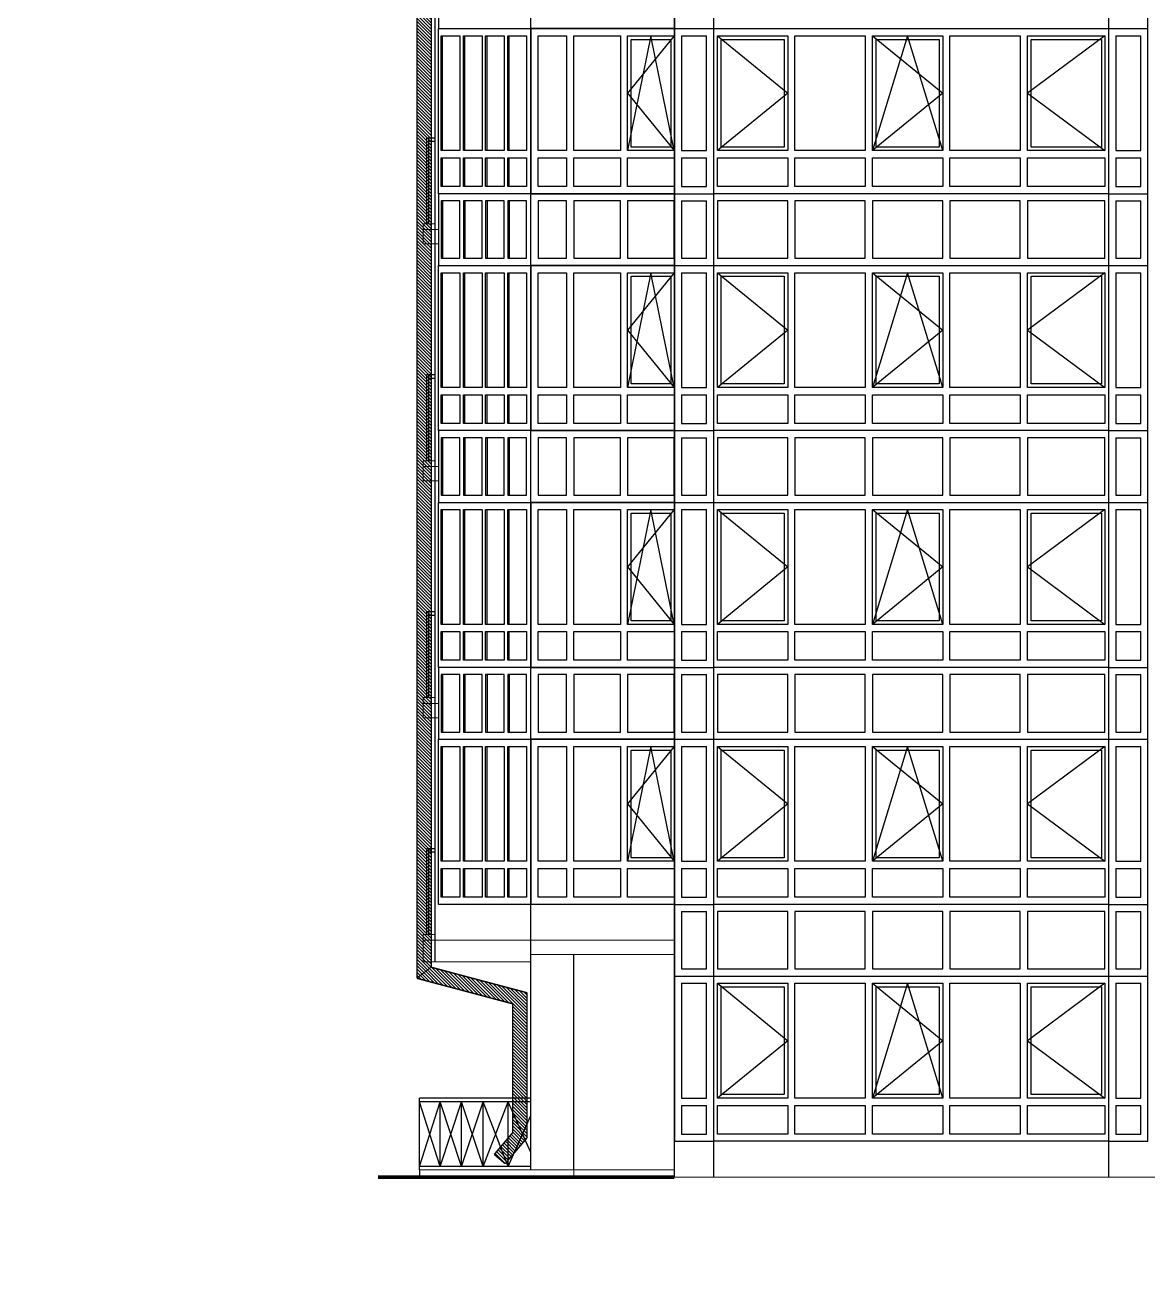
# Model space of a CAD drawing. Header units: inches. Extents: x -634 to 3638, y -6930911 to 5552.
# Drawn here: x 1480.72 to 1497.06, y 3473.35 to 3491.55 of the extents above; entities that cross this region are included whole.
import ezdxf

# ---------------------------------------------------------------- set-up
doc = ezdxf.new("R2010")
doc.units = ezdxf.units.IN
doc.header["$MEASUREMENT"] = 0
doc.linetypes.add('DASHED2', pattern=[9.525, 6.35, -3.175])
doc.layers.add('ELEV', color=134, linetype='Continuous', lineweight=18)
doc.layers.add('WALL_1', color=11, linetype='Continuous', lineweight=15)
for name, color, linetype in [('OGRAJDENIYE', 255, 'Continuous'), ('Okno', 150, 'Continuous'), ('WALL', 243, 'Continuous')]:
    doc.layers.add(name, color=color, linetype=linetype)
pattern_1 = [(135, (1624.855094, 3366.524892), (0.023439284, 0.023439284), [])]

msp = doc.modelspace()

# ---------------------------------------------------------------- hatches: boundary and pattern name
at = {"layer": 'ELEV', "linetype": 'Continuous'}
h = msp.add_hatch(dxfattribs=at)
h.set_pattern_fill('ANSI31', color=256, scale=0.01044, style=0)
h.set_pattern_definition([(45, (1262.311104, 3366.587935), (-0.02343928418428, 0.02343928418428), [])])
edge = h.paths.add_edge_path()
edge.add_ellipse((1445.78234, 3471.96182), major_axis=(0, 6932302.83262), ratio=0.00000001506, start_angle=89.999976115149, end_angle=270.000023884851)
edge.add_line((1445.67794, 3474.85168), (1445.67794, 3528.48347))
edge.add_line((1445.67794, 3528.48347), (1445.88675, 3528.48347))
edge.add_line((1445.88675, 3528.48347), (1445.88675, 3474.85168))
h = msp.add_hatch(dxfattribs=at)
h.set_pattern_fill('ANSI31', color=256, scale=0.01044, angle=180, style=0)
h.set_pattern_definition(pattern_1)
h.paths.add_polyline_path([(1486.41934, 3477.68397), (1486.6248, 3477.84189), (1486.62815, 3477.84446), (1486.62815, 3529.6766), (1486.41934, 3529.67569)])
h = msp.add_hatch(dxfattribs=at)
h.set_pattern_fill('ANSI31', color=256, scale=0.01044, angle=180, style=0)
h.set_pattern_definition(pattern_1)
h.paths.add_polyline_path([(1487.81265, 3477.3095), (1487.81265, 3475.43662), (1487.5436, 3475.1184), (1487.70305, 3474.98359), (1488.02145, 3475.36018), (1488.02145, 3477.46999), (1486.62647, 3477.84317), (1486.41934, 3477.68051)])

# ---------------------------------------------------------------- linework, layer by layer
msp.add_line((1486.62815, 3477.84446), (1486.41934, 3477.68397), dxfattribs=at)
at = {"layer": 'ELEV', "color": 7}
for p, q in [((1490.16483, 3474.89304), (1486.45851, 3474.89304)), ((1488.70317, 3474.89304), (1488.70317, 3474.78864))]:
    msp.add_line(p, q, dxfattribs=at)
at = {"layer": 'ELEV', "linetype": 'Continuous', "flags": 128}
for points in [[(1486.41934, 3529.67563, 0.02088, 0.02088, 0), (1486.41934, 3477.68397, 0.02088, 0.02088, 0)], [(1486.62815, 3529.67655, 0.02088, 0.02088, 0), (1486.62815, 3477.84446, 0.02088, 0.02088, 0)], [(1486.62815, 3477.841, 0.02088, 0.02088, 0), (1488.02145, 3477.46999, 0, 0, 0)], [(1486.41934, 3477.68051, 0.02088, 0.02088, 0), (1487.81265, 3477.3095, 0, 0, 0)], [(1488.02145, 3477.46999, 0.02088, 0.02088, 0), (1488.02145, 3475.36018, 0, 0, 0)], [(1487.81265, 3477.3095, 0.02088, 0.02088, 0), (1487.81265, 3475.43662, 0, 0, 0)], [(1487.81265, 3475.43662, 0.02088, 0.02088, 0), (1487.5436, 3475.1184, 0.02088, 0.02088, 0)], [(1488.02145, 3475.36018, 0.02088, 0.02088, 0), (1487.70305, 3474.98359, 0.02088, 0.02088, 0)], [(1487.5436, 3475.1184, 0.02088, 0.02088, 0), (1487.70305, 3474.98359, 0.02088, 0.02088, 0)]]:
    msp.add_lwpolyline(points, format="xyseb", dxfattribs=at)
at = {"layer": 'OGRAJDENIYE', "color": 7, "linetype": 'Continuous'}
for p, q in [((1486.5629, 3489.90629), (1486.68401, 3489.90629)), ((1486.5629, 3488.65344), (1486.5629, 3489.90629)), ((1486.59422, 3488.65344), (1486.59422, 3489.90629)), ((1486.59422, 3489.85408), (1486.68401, 3489.85408)), ((1486.5629, 3486.46097), (1486.68401, 3486.46097)), ((1486.5629, 3485.20812), (1486.5629, 3486.46097)), ((1486.59422, 3485.20812), (1486.59422, 3486.46097)), ((1486.59422, 3486.40877), (1486.68401, 3486.40877)), ((1486.5629, 3483.01565), (1486.68401, 3483.01565)), ((1486.5629, 3481.7628), (1486.5629, 3483.01565)), ((1486.59422, 3481.7628), (1486.59422, 3483.01565)), ((1486.59422, 3482.96345), (1486.68401, 3482.96345)), ((1486.5629, 3479.57033), (1486.68401, 3479.57033)), ((1486.5629, 3478.31748), (1486.5629, 3479.57033)), ((1486.59422, 3478.31748), (1486.59422, 3479.57033)), ((1486.59422, 3479.51813), (1486.68401, 3479.51813)), ((1488.07675, 3475.93708), (1486.45851, 3475.93708)), ((1486.45851, 3474.89304), (1486.45851, 3475.93708)), ((1488.07675, 3475.88488), (1486.45851, 3475.88488)), ((1486.75669, 3474.94525), (1486.45851, 3475.88488)), ((1486.45851, 3474.94525), (1486.75669, 3475.88488)), ((1487.0699, 3474.94525), (1486.75669, 3475.88488)), ((1486.75669, 3474.94525), (1487.0699, 3475.88488)), ((1486.75669, 3474.94525), (1486.75669, 3475.88488)), ((1487.38311, 3474.94525), (1487.0699, 3475.88488)), ((1487.0699, 3474.94525), (1487.38311, 3475.88488)), ((1487.0699, 3474.94525), (1487.0699, 3475.88488)), ((1487.74853, 3474.94525), (1487.38311, 3475.88488)), ((1487.38311, 3474.94525), (1487.74853, 3475.88488)), ((1487.38311, 3474.94525), (1487.38311, 3475.88488)), ((1488.07675, 3475.14637), (1487.74853, 3475.88488)), ((1487.74853, 3474.94525), (1487.74853, 3475.88488)), ((1487.74853, 3474.94525), (1488.07675, 3475.68376)), ((1488.07675, 3474.94525), (1486.45851, 3474.94525))]:
    msp.add_line(p, q, dxfattribs=at)
at = {"layer": 'Okno', "color": 7}
for p, q in [((1486.79277, 3489.71836), (1486.79277, 3491.38882)), ((1487.11642, 3489.71836), (1487.11642, 3491.38882)), ((1487.44007, 3489.71836), (1487.44007, 3491.38882)), ((1487.76373, 3489.71836), (1487.76373, 3491.38882)), ((1486.79277, 3489.19634), (1486.79277, 3489.61396)), ((1487.11642, 3489.19634), (1487.11642, 3489.61396)), ((1487.44007, 3489.19634), (1487.44007, 3489.61396)), ((1487.76373, 3489.19634), (1487.76373, 3489.61396)), ((1486.79277, 3488.98753), (1486.79277, 3488.15231)), ((1487.11642, 3488.98753), (1487.11642, 3488.15231)), ((1487.44007, 3488.98753), (1487.44007, 3488.15231)), ((1487.76373, 3488.98753), (1487.76373, 3488.15231)), ((1486.79277, 3486.27304), (1486.79277, 3487.9435)), ((1487.11642, 3486.27304), (1487.11642, 3487.9435)), ((1487.44007, 3486.27304), (1487.44007, 3487.9435)), ((1487.76373, 3486.27304), (1487.76373, 3487.9435)), ((1486.79277, 3485.75102), (1486.79277, 3486.16864)), ((1487.11642, 3485.75102), (1487.11642, 3486.16864)), ((1487.44007, 3485.75102), (1487.44007, 3486.16864)), ((1487.76373, 3485.75102), (1487.76373, 3486.16864)), ((1486.79277, 3485.54221), (1486.79277, 3484.70699)), ((1487.11642, 3485.54221), (1487.11642, 3484.70699)), ((1487.44007, 3485.54221), (1487.44007, 3484.70699)), ((1487.76373, 3485.54221), (1487.76373, 3484.70699)), ((1486.79277, 3482.82772), (1486.79277, 3484.49818)), ((1487.11642, 3482.82772), (1487.11642, 3484.49818)), ((1487.44007, 3482.82772), (1487.44007, 3484.49818)), ((1487.76373, 3482.82772), (1487.76373, 3484.49818)), ((1486.79277, 3482.3057), (1486.79277, 3482.72332)), ((1487.11642, 3482.3057), (1487.11642, 3482.72332)), ((1487.44007, 3482.3057), (1487.44007, 3482.72332)), ((1487.76373, 3482.3057), (1487.76373, 3482.72332)), ((1486.79277, 3482.0969), (1486.79277, 3481.26167)), ((1487.11642, 3482.0969), (1487.11642, 3481.26167)), ((1487.44007, 3482.0969), (1487.44007, 3481.26167)), ((1487.76373, 3482.0969), (1487.76373, 3481.26167)), ((1486.79277, 3479.3824), (1486.79277, 3481.05286)), ((1487.11642, 3479.3824), (1487.11642, 3481.05286)), ((1487.44007, 3479.3824), (1487.44007, 3481.05286)), ((1487.76373, 3479.3824), (1487.76373, 3481.05286)), ((1486.79277, 3478.86038), (1486.79277, 3479.278)), ((1487.11642, 3478.86038), (1487.11642, 3479.278)), ((1487.44007, 3478.86038), (1487.44007, 3479.278)), ((1487.76373, 3478.86038), (1487.76373, 3479.278))]:
    msp.add_line(p, q, dxfattribs=at)
at = {"layer": 'Okno', "color": 7, "linetype": 'DASHED2', "ltscale": 0.4}
for p, q in [((1490.16378, 3491.38882), (1489.48516, 3490.55359)), ((1489.82447, 3491.38882), (1489.48516, 3489.71836)), ((1490.16378, 3489.71836), (1489.82447, 3491.38882)), ((1490.79125, 3491.38882), (1491.8144, 3490.55359)), ((1493.04637, 3491.38882), (1494.06952, 3490.55359)), ((1493.55794, 3491.38882), (1493.04637, 3489.71836)), ((1494.06952, 3489.71836), (1493.55794, 3491.38882)), ((1496.42904, 3491.38882), (1495.30148, 3490.55359)), ((1489.48516, 3490.55359), (1490.16378, 3489.71836)), ((1491.8144, 3490.55359), (1490.79125, 3489.71836)), ((1494.06952, 3490.55359), (1493.04637, 3489.71836)), ((1495.30148, 3490.55359), (1496.42904, 3489.71836)), ((1490.16378, 3487.9435), (1489.48516, 3487.10827)), ((1489.82447, 3487.9435), (1489.48516, 3486.27304)), ((1490.16378, 3486.27304), (1489.82447, 3487.9435)), ((1490.79125, 3487.9435), (1491.8144, 3487.10827)), ((1493.04637, 3487.9435), (1494.06952, 3487.10827)), ((1493.55794, 3487.9435), (1493.04637, 3486.27304)), ((1494.06952, 3486.27304), (1493.55794, 3487.9435)), ((1496.42904, 3487.9435), (1495.30148, 3487.10827)), ((1489.48516, 3487.10827), (1490.16378, 3486.27304)), ((1491.8144, 3487.10827), (1490.79125, 3486.27304)), ((1494.06952, 3487.10827), (1493.04637, 3486.27304)), ((1495.30148, 3487.10827), (1496.42904, 3486.27304)), ((1490.16378, 3484.49818), (1489.48516, 3483.66295)), ((1489.82447, 3484.49818), (1489.48516, 3482.82772)), ((1490.16378, 3482.82772), (1489.82447, 3484.49818)), ((1490.79125, 3484.49818), (1491.8144, 3483.66295)), ((1493.04637, 3484.49818), (1494.06952, 3483.66295)), ((1493.55794, 3484.49818), (1493.04637, 3482.82772)), ((1494.06952, 3482.82772), (1493.55794, 3484.49818)), ((1496.42904, 3484.49818), (1495.30148, 3483.66295)), ((1489.48516, 3483.66295), (1490.16378, 3482.82772)), ((1491.8144, 3483.66295), (1490.79125, 3482.82772)), ((1494.06952, 3483.66295), (1493.04637, 3482.82772)), ((1495.30148, 3483.66295), (1496.42904, 3482.82772)), ((1490.16378, 3481.05286), (1489.48516, 3480.21763)), ((1489.82447, 3481.05286), (1489.48516, 3479.3824)), ((1490.16378, 3479.3824), (1489.82447, 3481.05286)), ((1490.79125, 3481.05286), (1491.8144, 3480.21763)), ((1493.04637, 3481.05286), (1494.06952, 3480.21763)), ((1493.55794, 3481.05286), (1493.04637, 3479.3824)), ((1494.06952, 3479.3824), (1493.55794, 3481.05286)), ((1496.42904, 3481.05286), (1495.30148, 3480.21763)), ((1489.48516, 3480.21763), (1490.16378, 3479.3824)), ((1491.8144, 3480.21763), (1490.79125, 3479.3824)), ((1494.06952, 3480.21763), (1493.04637, 3479.3824)), ((1495.30148, 3480.21763), (1496.42904, 3479.3824)), ((1490.79125, 3477.60754), (1491.8144, 3476.77231)), ((1493.04637, 3477.60754), (1494.06952, 3476.77231)), ((1493.55794, 3477.60754), (1493.04637, 3475.93708)), ((1494.06952, 3475.93708), (1493.55794, 3477.60754)), ((1496.42904, 3477.60754), (1495.30148, 3476.77231)), ((1491.8144, 3476.77231), (1490.79125, 3475.93708)), ((1494.06952, 3476.77231), (1493.04637, 3475.93708)), ((1495.30148, 3476.77231), (1496.42904, 3475.93708))]:
    msp.add_line(p, q, dxfattribs=at)
at = {"layer": 'Okno', "color": 7, "linetype": 'Continuous'}
for p, q in [((1490.16483, 3491.49322), (1490.73905, 3491.49322)), ((1490.26923, 3491.38882), (1490.63464, 3491.38882)), ((1496.48125, 3491.49322), (1497.05547, 3491.49322)), ((1496.58565, 3491.38882), (1496.95106, 3491.38882)), ((1490.26923, 3489.71836), (1490.63464, 3489.71836)), ((1496.58565, 3489.71836), (1496.95106, 3489.71836)), ((1490.26923, 3489.61396), (1490.63464, 3489.61396)), ((1496.58565, 3489.61396), (1496.95106, 3489.61396)), ((1490.26923, 3489.19634), (1490.63464, 3489.19634)), ((1496.58565, 3489.19634), (1496.95106, 3489.19634)), ((1490.16483, 3489.09194), (1490.73905, 3489.09194)), ((1490.26923, 3488.98753), (1490.63464, 3488.98753)), ((1496.48125, 3489.09194), (1497.05547, 3489.09194)), ((1496.58565, 3488.98753), (1496.95106, 3488.98753)), ((1490.26923, 3488.15231), (1490.63464, 3488.15231)), ((1496.58565, 3488.15231), (1496.95106, 3488.15231)), ((1490.16483, 3488.0479), (1490.73905, 3488.0479)), ((1490.26923, 3487.9435), (1490.63464, 3487.9435)), ((1496.48125, 3488.0479), (1497.05547, 3488.0479)), ((1496.58565, 3487.9435), (1496.95106, 3487.9435)), ((1490.26923, 3486.27304), (1490.63464, 3486.27304)), ((1496.58565, 3486.27304), (1496.95106, 3486.27304)), ((1490.26923, 3486.16864), (1490.63464, 3486.16864)), ((1496.58565, 3486.16864), (1496.95106, 3486.16864)), ((1490.26923, 3485.75102), (1490.63464, 3485.75102)), ((1496.58565, 3485.75102), (1496.95106, 3485.75102)), ((1490.16483, 3485.64662), (1490.73905, 3485.64662)), ((1490.26923, 3485.54221), (1490.63464, 3485.54221)), ((1496.48125, 3485.64662), (1497.05547, 3485.64662)), ((1496.58565, 3485.54221), (1496.95106, 3485.54221)), ((1490.26923, 3484.70699), (1490.63464, 3484.70699)), ((1496.58565, 3484.70699), (1496.95106, 3484.70699)), ((1490.16483, 3484.60258), (1490.73905, 3484.60258)), ((1490.26923, 3484.49818), (1490.63464, 3484.49818)), ((1496.48125, 3484.60258), (1497.05547, 3484.60258)), ((1496.58565, 3484.49818), (1496.95106, 3484.49818)), ((1490.26923, 3482.82772), (1490.63464, 3482.82772)), ((1496.58565, 3482.82772), (1496.95106, 3482.82772)), ((1490.26923, 3482.72332), (1490.63464, 3482.72332)), ((1496.58565, 3482.72332), (1496.95106, 3482.72332)), ((1490.26923, 3482.3057), (1490.63464, 3482.3057)), ((1496.58565, 3482.3057), (1496.95106, 3482.3057)), ((1490.16483, 3482.2013), (1490.73905, 3482.2013)), ((1490.26923, 3482.0969), (1490.63464, 3482.0969)), ((1496.48125, 3482.2013), (1497.05547, 3482.2013)), ((1496.58565, 3482.0969), (1496.95106, 3482.0969)), ((1490.16483, 3481.15726), (1490.73905, 3481.15726)), ((1490.26923, 3481.26167), (1490.63464, 3481.26167)), ((1496.48125, 3481.15726), (1497.05547, 3481.15726)), ((1496.58565, 3481.26167), (1496.95106, 3481.26167)), ((1490.26923, 3481.05286), (1490.63464, 3481.05286)), ((1496.58565, 3481.05286), (1496.95106, 3481.05286)), ((1490.26923, 3479.3824), (1490.63464, 3479.3824)), ((1496.58565, 3479.3824), (1496.95106, 3479.3824)), ((1490.26923, 3479.278), (1490.63464, 3479.278)), ((1496.58565, 3479.278), (1496.95106, 3479.278)), ((1490.16483, 3478.75598), (1490.73905, 3478.75598)), ((1490.26923, 3478.65158), (1490.63464, 3478.65158)), ((1496.48125, 3478.75598), (1497.05547, 3478.75598)), ((1496.58565, 3478.65158), (1496.95106, 3478.65158)), ((1490.16483, 3477.71194), (1490.73905, 3477.71194)), ((1490.26923, 3477.81635), (1490.63464, 3477.81635)), ((1496.48125, 3477.71194), (1497.05547, 3477.71194)), ((1496.58565, 3477.81635), (1496.95106, 3477.81635)), ((1490.26923, 3477.60754), (1490.63464, 3477.60754)), ((1496.58565, 3477.60754), (1496.95106, 3477.60754)), ((1490.26923, 3475.93708), (1490.63464, 3475.93708)), ((1496.58565, 3475.93708), (1496.95106, 3475.93708)), ((1490.26923, 3475.83268), (1490.63464, 3475.83268)), ((1496.58565, 3475.83268), (1496.95106, 3475.83268))]:
    msp.add_line(p, q, dxfattribs=at)
for points in [[(1490.73905, 3522.81431), (1490.16483, 3522.81431), (1490.16483, 3475.31066), (1490.73905, 3475.31066)], [(1497.05547, 3522.81431), (1496.48125, 3522.81431), (1496.48125, 3475.31066), (1497.05547, 3475.31066)]]:
    msp.add_lwpolyline(points, close=True, dxfattribs=at)
at = {"layer": 'Okno', "color": 7}
for points in [[(1488.07675, 3492.53726), (1486.73421, 3492.53726), (1486.73421, 3491.49322), (1488.07675, 3491.49322)], [(1488.07675, 3492.53726), (1490.16483, 3492.53726), (1490.16483, 3491.49322), (1488.07675, 3491.49322)], [(1486.73421, 3491.49322), (1488.07675, 3491.49322), (1488.07675, 3489.09194), (1486.73421, 3489.09194)], [(1486.77189, 3491.38882), (1487.04334, 3491.38882), (1487.04334, 3489.71836), (1486.77189, 3489.71836)], [(1487.09554, 3491.38882), (1487.36699, 3491.38882), (1487.36699, 3489.71836), (1487.09554, 3489.71836)], [(1487.41919, 3491.38882), (1487.69064, 3491.38882), (1487.69064, 3489.71836), (1487.41919, 3489.71836)], [(1487.74284, 3491.38882), (1488.01429, 3491.38882), (1488.01429, 3489.71836), (1487.74284, 3489.71836)], [(1488.07675, 3491.49322), (1490.16483, 3491.49322), (1490.16483, 3489.09194), (1488.07675, 3489.09194)], [(1488.18116, 3491.38882), (1488.59773, 3491.38882), (1488.59773, 3489.71836), (1488.18116, 3489.71836)], [(1488.70213, 3491.38882), (1489.38075, 3491.38882), (1489.38075, 3489.71836), (1488.70213, 3489.71836)], [(1489.48516, 3491.38882), (1490.16378, 3491.38882), (1490.16378, 3489.71836), (1489.48516, 3489.71836)], [(1490.73905, 3491.49322), (1496.48125, 3491.49322), (1496.48125, 3489.09194), (1490.73905, 3489.09194)], [(1490.79125, 3491.38882), (1491.8144, 3491.38882), (1491.8144, 3489.71836), (1490.79125, 3489.71836)], [(1491.91881, 3491.38882), (1492.94196, 3491.38882), (1492.94196, 3489.71836), (1491.91881, 3489.71836)], [(1493.04637, 3491.38882), (1494.06952, 3491.38882), (1494.06952, 3489.71836), (1493.04637, 3489.71836)], [(1494.17392, 3491.38882), (1495.19708, 3491.38882), (1495.19708, 3489.71836), (1494.17392, 3489.71836)], [(1495.30148, 3491.38882), (1496.42904, 3491.38882), (1496.42904, 3489.71836), (1495.30148, 3489.71836)], [(1489.53736, 3491.33662), (1490.11158, 3491.33662), (1490.11158, 3489.77056), (1489.53736, 3489.77056), (1489.53736, 3491.33662)], [(1490.84345, 3491.33662), (1491.7622, 3491.33662), (1491.7622, 3489.77056), (1490.84345, 3489.77056), (1490.84345, 3491.33662)], [(1493.09857, 3491.33662), (1494.01732, 3491.33662), (1494.01732, 3489.77056), (1493.09857, 3489.77056), (1493.09857, 3491.33662)], [(1495.35369, 3491.33662), (1496.37684, 3491.33662), (1496.37684, 3489.77056), (1495.35369, 3489.77056), (1495.35369, 3491.33662)], [(1486.77189, 3489.61396), (1487.04334, 3489.61396), (1487.04334, 3489.19634), (1486.77189, 3489.19634)], [(1487.09554, 3489.61396), (1487.36699, 3489.61396), (1487.36699, 3489.19634), (1487.09554, 3489.19634)], [(1487.41919, 3489.61396), (1487.69064, 3489.61396), (1487.69064, 3489.19634), (1487.41919, 3489.19634)], [(1487.74284, 3489.61396), (1488.01429, 3489.61396), (1488.01429, 3489.19634), (1487.74284, 3489.19634)], [(1488.18116, 3489.61396), (1488.59773, 3489.61396), (1488.59773, 3489.19634), (1488.18116, 3489.19634)], [(1488.70213, 3489.61396), (1489.38075, 3489.61396), (1489.38075, 3489.19634), (1488.70213, 3489.19634)], [(1489.48516, 3489.61396), (1490.16378, 3489.61396), (1490.16378, 3489.19634), (1489.48516, 3489.19634)], [(1490.79125, 3489.61396), (1491.8144, 3489.61396), (1491.8144, 3489.19634), (1490.79125, 3489.19634)], [(1491.91881, 3489.61396), (1492.94196, 3489.61396), (1492.94196, 3489.19634), (1491.91881, 3489.19634)], [(1493.04637, 3489.61396), (1494.06952, 3489.61396), (1494.06952, 3489.19634), (1493.04637, 3489.19634)], [(1494.17392, 3489.61396), (1495.19708, 3489.61396), (1495.19708, 3489.19634), (1494.17392, 3489.19634)], [(1495.30148, 3489.61396), (1496.42904, 3489.61396), (1496.42904, 3489.19634), (1495.30148, 3489.19634)], [(1488.07675, 3489.09194), (1486.73421, 3489.09194), (1486.73421, 3488.0479), (1488.07675, 3488.0479)], [(1487.04334, 3488.98753), (1486.77189, 3488.98753), (1486.77189, 3488.15231), (1487.04334, 3488.15231)], [(1487.36699, 3488.98753), (1487.09554, 3488.98753), (1487.09554, 3488.15231), (1487.36699, 3488.15231)], [(1487.69064, 3488.98753), (1487.41919, 3488.98753), (1487.41919, 3488.15231), (1487.69064, 3488.15231)], [(1488.01429, 3488.98753), (1487.74284, 3488.98753), (1487.74284, 3488.15231), (1488.01429, 3488.15231)], [(1488.07675, 3489.09194), (1490.16483, 3489.09194), (1490.16483, 3488.0479), (1488.07675, 3488.0479)], [(1488.59773, 3488.98753), (1488.18116, 3488.98753), (1488.18116, 3488.15231), (1488.59773, 3488.15231)], [(1489.38075, 3488.98753), (1488.70213, 3488.98753), (1488.70213, 3488.15231), (1489.38075, 3488.15231)], [(1490.16378, 3488.98753), (1489.48516, 3488.98753), (1489.48516, 3488.15231), (1490.16378, 3488.15231)], [(1491.8144, 3488.98753), (1490.79125, 3488.98753), (1490.79125, 3488.15231), (1491.8144, 3488.15231)], [(1492.94196, 3488.98753), (1491.91881, 3488.98753), (1491.91881, 3488.15231), (1492.94196, 3488.15231)], [(1494.06952, 3488.98753), (1493.04637, 3488.98753), (1493.04637, 3488.15231), (1494.06952, 3488.15231)], [(1495.19708, 3488.98753), (1494.17392, 3488.98753), (1494.17392, 3488.15231), (1495.19708, 3488.15231)], [(1496.42904, 3488.98753), (1495.30148, 3488.98753), (1495.30148, 3488.15231), (1496.42904, 3488.15231)], [(1486.73421, 3488.0479), (1488.07675, 3488.0479), (1488.07675, 3485.64662), (1486.73421, 3485.64662)], [(1486.77189, 3487.9435), (1487.04334, 3487.9435), (1487.04334, 3486.27304), (1486.77189, 3486.27304)], [(1487.09554, 3487.9435), (1487.36699, 3487.9435), (1487.36699, 3486.27304), (1487.09554, 3486.27304)], [(1487.41919, 3487.9435), (1487.69064, 3487.9435), (1487.69064, 3486.27304), (1487.41919, 3486.27304)], [(1487.74284, 3487.9435), (1488.01429, 3487.9435), (1488.01429, 3486.27304), (1487.74284, 3486.27304)], [(1488.07675, 3488.0479), (1490.16483, 3488.0479), (1490.16483, 3485.64662), (1488.07675, 3485.64662)], [(1488.18116, 3487.9435), (1488.59773, 3487.9435), (1488.59773, 3486.27304), (1488.18116, 3486.27304)], [(1488.70213, 3487.9435), (1489.38075, 3487.9435), (1489.38075, 3486.27304), (1488.70213, 3486.27304)], [(1489.48516, 3487.9435), (1490.16378, 3487.9435), (1490.16378, 3486.27304), (1489.48516, 3486.27304)], [(1489.53736, 3487.8913), (1490.11158, 3487.8913), (1490.11158, 3486.32524), (1489.53736, 3486.32524), (1489.53736, 3487.8913)], [(1490.73905, 3488.0479), (1496.48125, 3488.0479), (1496.48125, 3485.64662), (1490.73905, 3485.64662)], [(1490.79125, 3487.9435), (1491.8144, 3487.9435), (1491.8144, 3486.27304), (1490.79125, 3486.27304)], [(1490.84345, 3487.8913), (1491.7622, 3487.8913), (1491.7622, 3486.32524), (1490.84345, 3486.32524), (1490.84345, 3487.8913)], [(1491.91881, 3487.9435), (1492.94196, 3487.9435), (1492.94196, 3486.27304), (1491.91881, 3486.27304)], [(1493.04637, 3487.9435), (1494.06952, 3487.9435), (1494.06952, 3486.27304), (1493.04637, 3486.27304)], [(1493.09857, 3487.8913), (1494.01732, 3487.8913), (1494.01732, 3486.32524), (1493.09857, 3486.32524), (1493.09857, 3487.8913)], [(1494.17392, 3487.9435), (1495.19708, 3487.9435), (1495.19708, 3486.27304), (1494.17392, 3486.27304)], [(1495.30148, 3487.9435), (1496.42904, 3487.9435), (1496.42904, 3486.27304), (1495.30148, 3486.27304)], [(1495.35369, 3487.8913), (1496.37684, 3487.8913), (1496.37684, 3486.32524), (1495.35369, 3486.32524), (1495.35369, 3487.8913)], [(1486.77189, 3486.16864), (1487.04334, 3486.16864), (1487.04334, 3485.75102), (1486.77189, 3485.75102)], [(1487.09554, 3486.16864), (1487.36699, 3486.16864), (1487.36699, 3485.75102), (1487.09554, 3485.75102)], [(1487.41919, 3486.16864), (1487.69064, 3486.16864), (1487.69064, 3485.75102), (1487.41919, 3485.75102)], [(1487.74284, 3486.16864), (1488.01429, 3486.16864), (1488.01429, 3485.75102), (1487.74284, 3485.75102)], [(1488.18116, 3486.16864), (1488.59773, 3486.16864), (1488.59773, 3485.75102), (1488.18116, 3485.75102)], [(1488.70213, 3486.16864), (1489.38075, 3486.16864), (1489.38075, 3485.75102), (1488.70213, 3485.75102)], [(1489.48516, 3486.16864), (1490.16378, 3486.16864), (1490.16378, 3485.75102), (1489.48516, 3485.75102)], [(1490.79125, 3486.16864), (1491.8144, 3486.16864), (1491.8144, 3485.75102), (1490.79125, 3485.75102)], [(1491.91881, 3486.16864), (1492.94196, 3486.16864), (1492.94196, 3485.75102), (1491.91881, 3485.75102)], [(1493.04637, 3486.16864), (1494.06952, 3486.16864), (1494.06952, 3485.75102), (1493.04637, 3485.75102)], [(1494.17392, 3486.16864), (1495.19708, 3486.16864), (1495.19708, 3485.75102), (1494.17392, 3485.75102)], [(1495.30148, 3486.16864), (1496.42904, 3486.16864), (1496.42904, 3485.75102), (1495.30148, 3485.75102)], [(1488.07675, 3485.64662), (1486.73421, 3485.64662), (1486.73421, 3484.60258), (1488.07675, 3484.60258)], [(1487.04334, 3485.54221), (1486.77189, 3485.54221), (1486.77189, 3484.70699), (1487.04334, 3484.70699)], [(1487.36699, 3485.54221), (1487.09554, 3485.54221), (1487.09554, 3484.70699), (1487.36699, 3484.70699)], [(1487.69064, 3485.54221), (1487.41919, 3485.54221), (1487.41919, 3484.70699), (1487.69064, 3484.70699)], [(1488.01429, 3485.54221), (1487.74284, 3485.54221), (1487.74284, 3484.70699), (1488.01429, 3484.70699)], [(1488.07675, 3485.64662), (1490.16483, 3485.64662), (1490.16483, 3484.60258), (1488.07675, 3484.60258)], [(1488.59773, 3485.54221), (1488.18116, 3485.54221), (1488.18116, 3484.70699), (1488.59773, 3484.70699)], [(1489.38075, 3485.54221), (1488.70213, 3485.54221), (1488.70213, 3484.70699), (1489.38075, 3484.70699)], [(1490.16378, 3485.54221), (1489.48516, 3485.54221), (1489.48516, 3484.70699), (1490.16378, 3484.70699)], [(1491.8144, 3485.54221), (1490.79125, 3485.54221), (1490.79125, 3484.70699), (1491.8144, 3484.70699)], [(1492.94196, 3485.54221), (1491.91881, 3485.54221), (1491.91881, 3484.70699), (1492.94196, 3484.70699)], [(1494.06952, 3485.54221), (1493.04637, 3485.54221), (1493.04637, 3484.70699), (1494.06952, 3484.70699)], [(1495.19708, 3485.54221), (1494.17392, 3485.54221), (1494.17392, 3484.70699), (1495.19708, 3484.70699)], [(1496.42904, 3485.54221), (1495.30148, 3485.54221), (1495.30148, 3484.70699), (1496.42904, 3484.70699)], [(1486.73421, 3484.60258), (1488.07675, 3484.60258), (1488.07675, 3482.2013), (1486.73421, 3482.2013)], [(1486.77189, 3484.49818), (1487.04334, 3484.49818), (1487.04334, 3482.82772), (1486.77189, 3482.82772)], [(1487.09554, 3484.49818), (1487.36699, 3484.49818), (1487.36699, 3482.82772), (1487.09554, 3482.82772)], [(1487.41919, 3484.49818), (1487.69064, 3484.49818), (1487.69064, 3482.82772), (1487.41919, 3482.82772)], [(1487.74284, 3484.49818), (1488.01429, 3484.49818), (1488.01429, 3482.82772), (1487.74284, 3482.82772)], [(1488.07675, 3484.60258), (1490.16483, 3484.60258), (1490.16483, 3482.2013), (1488.07675, 3482.2013)], [(1488.18116, 3484.49818), (1488.59773, 3484.49818), (1488.59773, 3482.82772), (1488.18116, 3482.82772)], [(1488.70213, 3484.49818), (1489.38075, 3484.49818), (1489.38075, 3482.82772), (1488.70213, 3482.82772)], [(1489.48516, 3484.49818), (1490.16378, 3484.49818), (1490.16378, 3482.82772), (1489.48516, 3482.82772)], [(1489.53736, 3484.44598), (1490.11158, 3484.44598), (1490.11158, 3482.87992), (1489.53736, 3482.87992), (1489.53736, 3484.44598)], [(1490.73905, 3484.60258), (1496.48125, 3484.60258), (1496.48125, 3482.2013), (1490.73905, 3482.2013)], [(1490.79125, 3484.49818), (1491.8144, 3484.49818), (1491.8144, 3482.82772), (1490.79125, 3482.82772)], [(1490.84345, 3484.44598), (1491.7622, 3484.44598), (1491.7622, 3482.87992), (1490.84345, 3482.87992), (1490.84345, 3484.44598)], [(1491.91881, 3484.49818), (1492.94196, 3484.49818), (1492.94196, 3482.82772), (1491.91881, 3482.82772)], [(1493.04637, 3484.49818), (1494.06952, 3484.49818), (1494.06952, 3482.82772), (1493.04637, 3482.82772)], [(1493.09857, 3484.44598), (1494.01732, 3484.44598), (1494.01732, 3482.87992), (1493.09857, 3482.87992), (1493.09857, 3484.44598)], [(1494.17392, 3484.49818), (1495.19708, 3484.49818), (1495.19708, 3482.82772), (1494.17392, 3482.82772)], [(1495.30148, 3484.49818), (1496.42904, 3484.49818), (1496.42904, 3482.82772), (1495.30148, 3482.82772)], [(1495.35369, 3484.44598), (1496.37684, 3484.44598), (1496.37684, 3482.87992), (1495.35369, 3482.87992), (1495.35369, 3484.44598)], [(1486.77189, 3482.72332), (1487.04334, 3482.72332), (1487.04334, 3482.3057), (1486.77189, 3482.3057)], [(1487.09554, 3482.72332), (1487.36699, 3482.72332), (1487.36699, 3482.3057), (1487.09554, 3482.3057)], [(1487.41919, 3482.72332), (1487.69064, 3482.72332), (1487.69064, 3482.3057), (1487.41919, 3482.3057)], [(1487.74284, 3482.72332), (1488.01429, 3482.72332), (1488.01429, 3482.3057), (1487.74284, 3482.3057)], [(1488.18116, 3482.72332), (1488.59773, 3482.72332), (1488.59773, 3482.3057), (1488.18116, 3482.3057)], [(1488.70213, 3482.72332), (1489.38075, 3482.72332), (1489.38075, 3482.3057), (1488.70213, 3482.3057)], [(1489.48516, 3482.72332), (1490.16378, 3482.72332), (1490.16378, 3482.3057), (1489.48516, 3482.3057)], [(1490.79125, 3482.72332), (1491.8144, 3482.72332), (1491.8144, 3482.3057), (1490.79125, 3482.3057)], [(1491.91881, 3482.72332), (1492.94196, 3482.72332), (1492.94196, 3482.3057), (1491.91881, 3482.3057)], [(1493.04637, 3482.72332), (1494.06952, 3482.72332), (1494.06952, 3482.3057), (1493.04637, 3482.3057)], [(1494.17392, 3482.72332), (1495.19708, 3482.72332), (1495.19708, 3482.3057), (1494.17392, 3482.3057)], [(1495.30148, 3482.72332), (1496.42904, 3482.72332), (1496.42904, 3482.3057), (1495.30148, 3482.3057)], [(1488.07675, 3482.2013), (1486.73421, 3482.2013), (1486.73421, 3481.15726), (1488.07675, 3481.15726)], [(1487.04334, 3482.0969), (1486.77189, 3482.0969), (1486.77189, 3481.26167), (1487.04334, 3481.26167)], [(1487.36699, 3482.0969), (1487.09554, 3482.0969), (1487.09554, 3481.26167), (1487.36699, 3481.26167)], [(1487.69064, 3482.0969), (1487.41919, 3482.0969), (1487.41919, 3481.26167), (1487.69064, 3481.26167)], [(1488.01429, 3482.0969), (1487.74284, 3482.0969), (1487.74284, 3481.26167), (1488.01429, 3481.26167)], [(1488.07675, 3482.2013), (1490.16483, 3482.2013), (1490.16483, 3481.15726), (1488.07675, 3481.15726)], [(1488.59773, 3482.0969), (1488.18116, 3482.0969), (1488.18116, 3481.26167), (1488.59773, 3481.26167)], [(1489.38075, 3482.0969), (1488.70213, 3482.0969), (1488.70213, 3481.26167), (1489.38075, 3481.26167)], [(1490.16378, 3482.0969), (1489.48516, 3482.0969), (1489.48516, 3481.26167), (1490.16378, 3481.26167)], [(1491.8144, 3482.0969), (1490.79125, 3482.0969), (1490.79125, 3481.26167), (1491.8144, 3481.26167)], [(1492.94196, 3482.0969), (1491.91881, 3482.0969), (1491.91881, 3481.26167), (1492.94196, 3481.26167)], [(1494.06952, 3482.0969), (1493.04637, 3482.0969), (1493.04637, 3481.26167), (1494.06952, 3481.26167)], [(1495.19708, 3482.0969), (1494.17392, 3482.0969), (1494.17392, 3481.26167), (1495.19708, 3481.26167)], [(1496.42904, 3482.0969), (1495.30148, 3482.0969), (1495.30148, 3481.26167), (1496.42904, 3481.26167)], [(1486.73421, 3481.15726), (1488.07675, 3481.15726), (1488.07675, 3478.75598), (1486.73421, 3478.75598)], [(1488.07675, 3481.15726), (1490.16483, 3481.15726), (1490.16483, 3478.75598), (1488.07675, 3478.75598)], [(1490.73905, 3481.15726), (1496.48125, 3481.15726), (1496.48125, 3478.75598), (1490.73905, 3478.75598)], [(1486.77189, 3481.05286), (1487.04334, 3481.05286), (1487.04334, 3479.3824), (1486.77189, 3479.3824)], [(1487.09554, 3481.05286), (1487.36699, 3481.05286), (1487.36699, 3479.3824), (1487.09554, 3479.3824)], [(1487.41919, 3481.05286), (1487.69064, 3481.05286), (1487.69064, 3479.3824), (1487.41919, 3479.3824)], [(1487.74284, 3481.05286), (1488.01429, 3481.05286), (1488.01429, 3479.3824), (1487.74284, 3479.3824)], [(1488.18116, 3481.05286), (1488.59773, 3481.05286), (1488.59773, 3479.3824), (1488.18116, 3479.3824)], [(1488.70213, 3481.05286), (1489.38075, 3481.05286), (1489.38075, 3479.3824), (1488.70213, 3479.3824)], [(1489.48516, 3481.05286), (1490.16378, 3481.05286), (1490.16378, 3479.3824), (1489.48516, 3479.3824)], [(1489.53736, 3481.00066), (1490.11158, 3481.00066), (1490.11158, 3479.4346), (1489.53736, 3479.4346), (1489.53736, 3481.00066)], [(1490.79125, 3481.05286), (1491.8144, 3481.05286), (1491.8144, 3479.3824), (1490.79125, 3479.3824)], [(1490.84345, 3481.00066), (1491.7622, 3481.00066), (1491.7622, 3479.4346), (1490.84345, 3479.4346), (1490.84345, 3481.00066)], [(1491.91881, 3481.05286), (1492.94196, 3481.05286), (1492.94196, 3479.3824), (1491.91881, 3479.3824)], [(1493.04637, 3481.05286), (1494.06952, 3481.05286), (1494.06952, 3479.3824), (1493.04637, 3479.3824)], [(1493.09857, 3481.00066), (1494.01732, 3481.00066), (1494.01732, 3479.4346), (1493.09857, 3479.4346), (1493.09857, 3481.00066)], [(1494.17392, 3481.05286), (1495.19708, 3481.05286), (1495.19708, 3479.3824), (1494.17392, 3479.3824)], [(1495.30148, 3481.05286), (1496.42904, 3481.05286), (1496.42904, 3479.3824), (1495.30148, 3479.3824)], [(1495.35369, 3481.00066), (1496.37684, 3481.00066), (1496.37684, 3479.4346), (1495.35369, 3479.4346), (1495.35369, 3481.00066)], [(1486.77189, 3479.278), (1487.04334, 3479.278), (1487.04334, 3478.86038), (1486.77189, 3478.86038)], [(1487.09554, 3479.278), (1487.36699, 3479.278), (1487.36699, 3478.86038), (1487.09554, 3478.86038)], [(1487.41919, 3479.278), (1487.69064, 3479.278), (1487.69064, 3478.86038), (1487.41919, 3478.86038)], [(1487.74284, 3479.278), (1488.01429, 3479.278), (1488.01429, 3478.86038), (1487.74284, 3478.86038)], [(1488.18116, 3479.278), (1488.59773, 3479.278), (1488.59773, 3478.86038), (1488.18116, 3478.86038)], [(1488.70213, 3479.278), (1489.38075, 3479.278), (1489.38075, 3478.86038), (1488.70213, 3478.86038)], [(1489.48516, 3479.278), (1490.16378, 3479.278), (1490.16378, 3478.86038), (1489.48516, 3478.86038)], [(1490.79125, 3479.278), (1491.8144, 3479.278), (1491.8144, 3478.86038), (1490.79125, 3478.86038)], [(1491.91881, 3479.278), (1492.94196, 3479.278), (1492.94196, 3478.86038), (1491.91881, 3478.86038)], [(1493.04637, 3479.278), (1494.06952, 3479.278), (1494.06952, 3478.86038), (1493.04637, 3478.86038)], [(1494.17392, 3479.278), (1495.19708, 3479.278), (1495.19708, 3478.86038), (1494.17392, 3478.86038)], [(1495.30148, 3479.278), (1496.42904, 3479.278), (1496.42904, 3478.86038), (1495.30148, 3478.86038)], [(1491.8144, 3478.65158), (1490.79125, 3478.65158), (1490.79125, 3477.81635), (1491.8144, 3477.81635)], [(1492.94196, 3478.65158), (1491.91881, 3478.65158), (1491.91881, 3477.81635), (1492.94196, 3477.81635)], [(1494.06952, 3478.65158), (1493.04637, 3478.65158), (1493.04637, 3477.81635), (1494.06952, 3477.81635)], [(1495.19708, 3478.65158), (1494.17392, 3478.65158), (1494.17392, 3477.81635), (1495.19708, 3477.81635)], [(1496.42904, 3478.65158), (1495.30148, 3478.65158), (1495.30148, 3477.81635), (1496.42904, 3477.81635)], [(1490.73905, 3477.71194), (1496.48125, 3477.71194), (1496.48125, 3475.31066), (1490.73905, 3475.31066)], [(1490.79125, 3477.60754), (1491.8144, 3477.60754), (1491.8144, 3475.93708), (1490.79125, 3475.93708)], [(1490.84345, 3477.55534), (1491.7622, 3477.55534), (1491.7622, 3475.98928), (1490.84345, 3475.98928), (1490.84345, 3477.55534)], [(1491.91881, 3477.60754), (1492.94196, 3477.60754), (1492.94196, 3475.93708), (1491.91881, 3475.93708)], [(1493.04637, 3477.60754), (1494.06952, 3477.60754), (1494.06952, 3475.93708), (1493.04637, 3475.93708)], [(1493.09857, 3477.55534), (1494.01732, 3477.55534), (1494.01732, 3475.98928), (1493.09857, 3475.98928), (1493.09857, 3477.55534)], [(1494.17392, 3477.60754), (1495.19708, 3477.60754), (1495.19708, 3475.93708), (1494.17392, 3475.93708)], [(1495.30148, 3477.60754), (1496.42904, 3477.60754), (1496.42904, 3475.93708), (1495.30148, 3475.93708)], [(1495.35369, 3477.55534), (1496.37684, 3477.55534), (1496.37684, 3475.98928), (1495.35369, 3475.98928), (1495.35369, 3477.55534)], [(1490.79125, 3475.83268), (1491.8144, 3475.83268), (1491.8144, 3475.41506), (1490.79125, 3475.41506)], [(1491.91881, 3475.83268), (1492.94196, 3475.83268), (1492.94196, 3475.41506), (1491.91881, 3475.41506)], [(1493.04637, 3475.83268), (1494.06952, 3475.83268), (1494.06952, 3475.41506), (1493.04637, 3475.41506)], [(1494.17392, 3475.83268), (1495.19708, 3475.83268), (1495.19708, 3475.41506), (1494.17392, 3475.41506)], [(1495.30148, 3475.83268), (1496.42904, 3475.83268), (1496.42904, 3475.41506), (1495.30148, 3475.41506)]]:
    msp.add_lwpolyline(points, close=True, dxfattribs=at)
at = {"layer": 'Okno', "color": 7, "linetype": 'Continuous'}
for points in [[(1490.26923, 3491.38882), (1490.26923, 3489.71836)], [(1490.63464, 3489.71836), (1490.63464, 3491.38882)], [(1496.58565, 3491.38882), (1496.58565, 3489.71836)], [(1496.95106, 3489.71836), (1496.95106, 3491.38882)], [(1490.26923, 3489.61396), (1490.26923, 3489.19634)], [(1490.63464, 3489.19634), (1490.63464, 3489.61396)], [(1496.58565, 3489.61396), (1496.58565, 3489.19634)], [(1496.95106, 3489.19634), (1496.95106, 3489.61396)], [(1490.26923, 3488.98753), (1490.26923, 3488.15231)], [(1490.63464, 3488.15231), (1490.63464, 3488.98753)], [(1496.58565, 3488.98753), (1496.58565, 3488.15231)], [(1496.95106, 3488.15231), (1496.95106, 3488.98753)], [(1490.26923, 3487.9435), (1490.26923, 3486.27304)], [(1490.63464, 3486.27304), (1490.63464, 3487.9435)], [(1496.58565, 3487.9435), (1496.58565, 3486.27304)], [(1496.95106, 3486.27304), (1496.95106, 3487.9435)], [(1490.26923, 3486.16864), (1490.26923, 3485.75102)], [(1490.63464, 3485.75102), (1490.63464, 3486.16864)], [(1496.58565, 3486.16864), (1496.58565, 3485.75102)], [(1496.95106, 3485.75102), (1496.95106, 3486.16864)], [(1490.26923, 3485.54221), (1490.26923, 3484.70699)], [(1490.63464, 3484.70699), (1490.63464, 3485.54221)], [(1496.58565, 3485.54221), (1496.58565, 3484.70699)], [(1496.95106, 3484.70699), (1496.95106, 3485.54221)], [(1490.26923, 3484.49818), (1490.26923, 3482.82772)], [(1490.63464, 3482.82772), (1490.63464, 3484.49818)], [(1496.58565, 3484.49818), (1496.58565, 3482.82772)], [(1496.95106, 3482.82772), (1496.95106, 3484.49818)], [(1490.26923, 3482.72332), (1490.26923, 3482.3057)], [(1490.63464, 3482.3057), (1490.63464, 3482.72332)], [(1496.58565, 3482.72332), (1496.58565, 3482.3057)], [(1496.95106, 3482.3057), (1496.95106, 3482.72332)], [(1490.26923, 3482.0969), (1490.26923, 3481.26167)], [(1490.63464, 3481.26167), (1490.63464, 3482.0969)], [(1496.58565, 3482.0969), (1496.58565, 3481.26167)], [(1496.95106, 3481.26167), (1496.95106, 3482.0969)], [(1490.26923, 3481.05286), (1490.26923, 3479.3824)], [(1490.63464, 3479.3824), (1490.63464, 3481.05286)], [(1496.58565, 3481.05286), (1496.58565, 3479.3824)], [(1496.95106, 3479.3824), (1496.95106, 3481.05286)], [(1490.26923, 3479.278), (1490.26923, 3478.86038), (1490.63464, 3478.86038), (1490.63464, 3479.278)], [(1496.58565, 3479.278), (1496.58565, 3478.86038), (1496.95106, 3478.86038), (1496.95106, 3479.278)], [(1490.26923, 3478.65158), (1490.26923, 3477.81635)], [(1490.63464, 3477.81635), (1490.63464, 3478.65158)], [(1496.58565, 3478.65158), (1496.58565, 3477.81635)], [(1496.95106, 3477.81635), (1496.95106, 3478.65158)], [(1490.26923, 3477.60754), (1490.26923, 3475.93708)], [(1490.63464, 3475.93708), (1490.63464, 3477.60754)], [(1496.58565, 3477.60754), (1496.58565, 3475.93708)], [(1496.95106, 3475.93708), (1496.95106, 3477.60754)], [(1490.26923, 3475.83268), (1490.26923, 3475.41506), (1490.63464, 3475.41506), (1490.63464, 3475.83268)], [(1496.58565, 3475.83268), (1496.58565, 3475.41506), (1496.95106, 3475.41506), (1496.95106, 3475.83268)]]:
    msp.add_lwpolyline(points, dxfattribs=at)
at = {"layer": 'WALL', "color": 7, "linetype": 'Continuous'}
for p, q in [((1488.07675, 3478.02515), (1488.07675, 3527.09486)), ((1486.68401, 3477.92075), (1486.6841, 3522.81402)), ((1488.07675, 3478.33836), (1488.07675, 3522.76211)), ((1490.16483, 3474.78864), (1490.16483, 3522.81431)), ((1490.73905, 3474.78864), (1490.73905, 3522.81431)), ((1496.48125, 3522.81431), (1496.48125, 3474.78864)), ((1488.07675, 3474.89304), (1488.07675, 3478.02515)), ((1488.70317, 3474.89304), (1488.70317, 3478.02515)), ((1486.45851, 3474.89304), (1486.45851, 3474.78864))]:
    msp.add_line(p, q, dxfattribs=at)
at = {"layer": 'WALL', "color": 7, "linetype": 'Continuous', "const_width": 0.0522}
msp.add_lwpolyline([(1490.16483, 3474.78864), (1485.85148, 3474.78864)], dxfattribs=at)
at = {"layer": 'WALL_1', "color": 7, "linetype": 'Continuous'}
for p, q in [((1486.5107, 3488.36111), (1486.5107, 3488.65344)), ((1486.68401, 3488.65344), (1486.5107, 3488.65344)), ((1486.73414, 3488.56992), (1486.5107, 3488.56992)), ((1486.51071, 3488.36111), (1486.73414, 3488.36111)), ((1486.5107, 3484.91579), (1486.5107, 3485.20812)), ((1486.68401, 3485.20812), (1486.5107, 3485.20812)), ((1486.73414, 3485.1246), (1486.5107, 3485.1246)), ((1486.51071, 3484.91579), (1486.73414, 3484.91579)), ((1486.5107, 3481.47047), (1486.5107, 3481.7628)), ((1486.68401, 3481.7628), (1486.5107, 3481.7628)), ((1486.73413, 3481.67928), (1486.5107, 3481.67928)), ((1486.51071, 3481.47047), (1486.73413, 3481.47047)), ((1486.5107, 3477.92075), (1486.5107, 3478.31748)), ((1486.68401, 3478.31748), (1486.5107, 3478.31748)), ((1490.16483, 3478.23396), (1486.5107, 3478.23396)), ((1486.51071, 3477.92075), (1488.07675, 3477.92075)), ((1488.07675, 3478.02515), (1490.16483, 3478.02515)), ((1488.07675, 3478.02515), (1490.16483, 3478.02515)), ((1490.16483, 3474.78864), (1513.76005, 3474.78864))]:
    msp.add_line(p, q, dxfattribs=at)

doc.saveas('drawing.dxf')
